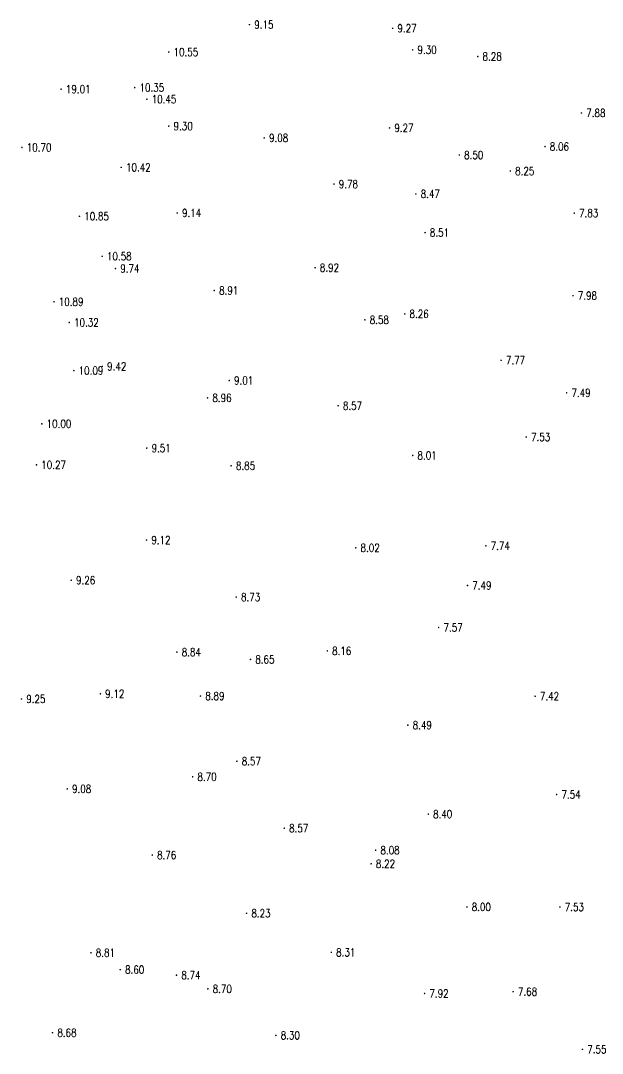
# Model space of a CAD drawing. Extents: x 476861 to 479475, y 2367369 to 2370541.
# Drawn here: x 478315 to 478387.7, y 2368228 to 2368357 of the extents above; entities that cross this region are included whole.
import ezdxf
from ezdxf.enums import TextEntityAlignment as Align

# ---------------------------------------------------------------- set-up
doc = ezdxf.new("R2010")
doc.units = 0
doc.header["$LTSCALE"] = 0.5
doc.layers.get('0').update_dxf_attribs({"linetype": 'CONTINUOUS'})
doc.layers.add('GCD', color=1, linetype='CONTINUOUS')
doc.styles.add('HZ', font='rs.shx', dxfattribs={"width": 0.8, "bigfont": 'hztxt.shx'})

# ---------------------------------------------------------------- blocks, each defined once
blk = doc.blocks.new('GC200')
at = {"linetype": 'Continuous', "const_width": 0.2, "flags": 128}
blk.add_lwpolyline([(-0.1, 0, 1), (0.1, 0, 1)], format="xyb", close=True, dxfattribs=at)

msp = doc.modelspace()

# ---------------------------------------------------------------- block references
at = {"layer": 'GCD', "linetype": 'Continuous'}
ref = msp.add_blockref('GC200', (478343.636, 2368356.493, 9.145), dxfattribs=dict(at, xscale=0.5, yscale=0.5, zscale=0.5))
ref.add_attrib('height', '9.15', dxfattribs={"linetype": 'Continuous', "height": 1, "style": 'HZ', "width": 0.8}).set_placement((478344.236, 2368356.493, 9.145), align=Align.MIDDLE_LEFT)
ref = msp.add_blockref('GC200', (478361.527, 2368356.039, 9.266), dxfattribs=dict(at, xscale=0.5, yscale=0.5, zscale=0.5))
ref.add_attrib('height', '9.27', dxfattribs={"linetype": 'Continuous', "height": 1, "style": 'HZ', "width": 0.8}).set_placement((478362.127, 2368356.039, 9.266), align=Align.MIDDLE_LEFT)
ref = msp.add_blockref('GC200', (478364.036, 2368353.351, 9.302), dxfattribs=dict(at, xscale=0.5, yscale=0.5, zscale=0.5))
ref.add_attrib('height', '9.30', dxfattribs={"linetype": 'Continuous', "height": 1, "style": 'HZ', "width": 0.8}).set_placement((478364.636, 2368353.351, 9.302), align=Align.MIDDLE_LEFT)
ref = msp.add_blockref('GC200', (478333.548, 2368353.071, 10.553), dxfattribs=dict(at, xscale=0.5, yscale=0.5, zscale=0.5))
ref.add_attrib('height', '10.55', dxfattribs={"linetype": 'Continuous', "height": 1, "style": 'HZ', "width": 0.8}).set_placement((478334.148, 2368353.071, 10.553), align=Align.MIDDLE_LEFT)
ref = msp.add_blockref('GC200', (478372.168, 2368352.518, 8.283), dxfattribs=dict(at, xscale=0.5, yscale=0.5, zscale=0.5))
ref.add_attrib('height', '8.28', dxfattribs={"linetype": 'Continuous', "height": 1, "style": 'HZ', "width": 0.8}).set_placement((478372.768, 2368352.518, 8.283), align=Align.MIDDLE_LEFT)
ref = msp.add_blockref('GC200', (478320.097, 2368348.437, 19.011), dxfattribs=dict(at, xscale=0.5, yscale=0.5, zscale=0.5))
ref.add_attrib('height', '19.01', dxfattribs={"linetype": 'Continuous', "height": 1, "style": 'HZ', "width": 0.8}).set_placement((478320.697, 2368348.437, 19.011), align=Align.MIDDLE_LEFT)
ref = msp.add_blockref('GC200', (478329.296, 2368348.634, 10.35), dxfattribs=dict(at, xscale=0.5, yscale=0.5, zscale=0.5))
ref.add_attrib('height', '10.35', dxfattribs={"linetype": 'Continuous', "height": 1, "style": 'HZ', "width": 0.8}).set_placement((478329.896, 2368348.634, 10.35), align=Align.MIDDLE_LEFT)
ref = msp.add_blockref('GC200', (478330.819, 2368347.178, 10.451), dxfattribs=dict(at, xscale=0.5, yscale=0.5, zscale=0.5))
ref.add_attrib('height', '10.45', dxfattribs={"linetype": 'Continuous', "height": 1, "style": 'HZ', "width": 0.8}).set_placement((478331.419, 2368347.178, 10.451), align=Align.MIDDLE_LEFT)
ref = msp.add_blockref('GC200', (478385.128, 2368345.462, 7.877), dxfattribs=dict(at, xscale=0.5, yscale=0.5, zscale=0.5))
ref.add_attrib('height', '7.88', dxfattribs={"linetype": 'Continuous', "height": 1, "style": 'HZ', "width": 0.8}).set_placement((478385.728, 2368345.462, 7.877), align=Align.MIDDLE_LEFT)
ref = msp.add_blockref('GC200', (478333.552, 2368343.819, 9.302), dxfattribs=dict(at, xscale=0.5, yscale=0.5, zscale=0.5))
ref.add_attrib('height', '9.30', dxfattribs={"linetype": 'Continuous', "height": 1, "style": 'HZ', "width": 0.8}).set_placement((478334.152, 2368343.819, 9.302), align=Align.MIDDLE_LEFT)
ref = msp.add_blockref('GC200', (478361.144, 2368343.592, 9.273), dxfattribs=dict(at, xscale=0.5, yscale=0.5, zscale=0.5))
ref.add_attrib('height', '9.27', dxfattribs={"linetype": 'Continuous', "height": 1, "style": 'HZ', "width": 0.8}).set_placement((478361.744, 2368343.592, 9.273), align=Align.MIDDLE_LEFT)
ref = msp.add_blockref('GC200', (478345.481, 2368342.344, 9.081), dxfattribs=dict(at, xscale=0.5, yscale=0.5, zscale=0.5))
ref.add_attrib('height', '9.08', dxfattribs={"linetype": 'Continuous', "height": 1, "style": 'HZ', "width": 0.8}).set_placement((478346.081, 2368342.344, 9.081), align=Align.MIDDLE_LEFT)
ref = msp.add_blockref('GC200', (478315.204, 2368341.154, 10.695), dxfattribs=dict(at, xscale=0.5, yscale=0.5, zscale=0.5))
ref.add_attrib('height', '10.70', dxfattribs={"linetype": 'Continuous', "height": 1, "style": 'HZ', "width": 0.8}).set_placement((478315.804, 2368341.154, 10.695), align=Align.MIDDLE_LEFT)
ref = msp.add_blockref('GC200', (478369.864, 2368340.208, 8.5), dxfattribs=dict(at, xscale=0.5, yscale=0.5, zscale=0.5))
ref.add_attrib('height', '8.50', dxfattribs={"linetype": 'Continuous', "height": 1, "style": 'HZ', "width": 0.8}).set_placement((478370.464, 2368340.208, 8.5), align=Align.MIDDLE_LEFT)
ref = msp.add_blockref('GC200', (478380.575, 2368341.265, 8.057), dxfattribs=dict(at, xscale=0.5, yscale=0.5, zscale=0.5))
ref.add_attrib('height', '8.06', dxfattribs={"linetype": 'Continuous', "height": 1, "style": 'HZ', "width": 0.8}).set_placement((478381.175, 2368341.265, 8.057), align=Align.MIDDLE_LEFT)
ref = msp.add_blockref('GC200', (478327.609, 2368338.671, 10.418), dxfattribs=dict(at, xscale=0.5, yscale=0.5, zscale=0.5))
ref.add_attrib('height', '10.42', dxfattribs={"linetype": 'Continuous', "height": 1, "style": 'HZ', "width": 0.8}).set_placement((478328.209, 2368338.671, 10.418), align=Align.MIDDLE_LEFT)
ref = msp.add_blockref('GC200', (478376.241, 2368338.209, 8.25), dxfattribs=dict(at, xscale=0.5, yscale=0.5, zscale=0.5))
ref.add_attrib('height', '8.25', dxfattribs={"linetype": 'Continuous', "height": 1, "style": 'HZ', "width": 0.8}).set_placement((478376.841, 2368338.209, 8.25), align=Align.MIDDLE_LEFT)
ref = msp.add_blockref('GC200', (478354.205, 2368336.583, 9.784), dxfattribs=dict(at, xscale=0.5, yscale=0.5, zscale=0.5))
ref.add_attrib('height', '9.78', dxfattribs={"linetype": 'Continuous', "height": 1, "style": 'HZ', "width": 0.8}).set_placement((478354.805, 2368336.583, 9.784), align=Align.MIDDLE_LEFT)
ref = msp.add_blockref('GC200', (478364.43, 2368335.344, 8.47), dxfattribs=dict(at, xscale=0.5, yscale=0.5, zscale=0.5))
ref.add_attrib('height', '8.47', dxfattribs={"linetype": 'Continuous', "height": 1, "style": 'HZ', "width": 0.8}).set_placement((478365.03, 2368335.344, 8.47), align=Align.MIDDLE_LEFT)
ref = msp.add_blockref('GC200', (478322.385, 2368332.558, 10.854), dxfattribs=dict(at, xscale=0.5, yscale=0.5, zscale=0.5))
ref.add_attrib('height', '10.85', dxfattribs={"linetype": 'Continuous', "height": 1, "style": 'HZ', "width": 0.8}).set_placement((478322.985, 2368332.558, 10.854), align=Align.MIDDLE_LEFT)
ref = msp.add_blockref('GC200', (478334.612, 2368332.971, 9.141), dxfattribs=dict(at, xscale=0.5, yscale=0.5, zscale=0.5))
ref.add_attrib('height', '9.14', dxfattribs={"linetype": 'Continuous', "height": 1, "style": 'HZ', "width": 0.8}).set_placement((478335.212, 2368332.971, 9.141), align=Align.MIDDLE_LEFT)
ref = msp.add_blockref('GC200', (478384.229, 2368332.958, 7.828), dxfattribs=dict(at, xscale=0.5, yscale=0.5, zscale=0.5))
ref.add_attrib('height', '7.83', dxfattribs={"linetype": 'Continuous', "height": 1, "style": 'HZ', "width": 0.8}).set_placement((478384.829, 2368332.958, 7.828), align=Align.MIDDLE_LEFT)
ref = msp.add_blockref('GC200', (478365.582, 2368330.52, 8.511), dxfattribs=dict(at, xscale=0.5, yscale=0.5, zscale=0.5))
ref.add_attrib('height', '8.51', dxfattribs={"linetype": 'Continuous', "height": 1, "style": 'HZ', "width": 0.8}).set_placement((478366.182, 2368330.52, 8.511), align=Align.MIDDLE_LEFT)
ref = msp.add_blockref('GC200', (478325.229, 2368327.563, 10.584), dxfattribs=dict(at, xscale=0.5, yscale=0.5, zscale=0.5))
ref.add_attrib('height', '10.58', dxfattribs={"linetype": 'Continuous', "height": 1, "style": 'HZ', "width": 0.8}).set_placement((478325.829, 2368327.563, 10.584), align=Align.MIDDLE_LEFT)
ref = msp.add_blockref('GC200', (478326.888, 2368326.031, 9.738), dxfattribs=dict(at, xscale=0.5, yscale=0.5, zscale=0.5))
ref.add_attrib('height', '9.74', dxfattribs={"linetype": 'Continuous', "height": 1, "style": 'HZ', "width": 0.8}).set_placement((478327.488, 2368326.031, 9.738), align=Align.MIDDLE_LEFT)
ref = msp.add_blockref('GC200', (478351.836, 2368326.136, 8.92), dxfattribs=dict(at, xscale=0.5, yscale=0.5, zscale=0.5))
ref.add_attrib('height', '8.92', dxfattribs={"linetype": 'Continuous', "height": 1, "style": 'HZ', "width": 0.8}).set_placement((478352.436, 2368326.136, 8.92), align=Align.MIDDLE_LEFT)
ref = msp.add_blockref('GC200', (478339.236, 2368323.288, 8.908), dxfattribs=dict(at, xscale=0.5, yscale=0.5, zscale=0.5))
ref.add_attrib('height', '8.91', dxfattribs={"linetype": 'Continuous', "height": 1, "style": 'HZ', "width": 0.8}).set_placement((478339.836, 2368323.288, 8.908), align=Align.MIDDLE_LEFT)
ref = msp.add_blockref('GC200', (478384.072, 2368322.645, 7.981), dxfattribs=dict(at, xscale=0.5, yscale=0.5, zscale=0.5))
ref.add_attrib('height', '7.98', dxfattribs={"linetype": 'Continuous', "height": 1, "style": 'HZ', "width": 0.8}).set_placement((478384.672, 2368322.645, 7.981), align=Align.MIDDLE_LEFT)
ref = msp.add_blockref('GC200', (478319.206, 2368321.883, 10.888), dxfattribs=dict(at, xscale=0.5, yscale=0.5, zscale=0.5))
ref.add_attrib('height', '10.89', dxfattribs={"linetype": 'Continuous', "height": 1, "style": 'HZ', "width": 0.8}).set_placement((478319.806, 2368321.883, 10.888), align=Align.MIDDLE_LEFT)
ref = msp.add_blockref('GC200', (478358.065, 2368319.625, 8.575), dxfattribs=dict(at, xscale=0.5, yscale=0.5, zscale=0.5))
ref.add_attrib('height', '8.58', dxfattribs={"linetype": 'Continuous', "height": 1, "style": 'HZ', "width": 0.8}).set_placement((478358.665, 2368319.625, 8.575), align=Align.MIDDLE_LEFT)
ref = msp.add_blockref('GC200', (478363.043, 2368320.363, 8.257), dxfattribs=dict(at, xscale=0.5, yscale=0.5, zscale=0.5))
ref.add_attrib('height', '8.26', dxfattribs={"linetype": 'Continuous', "height": 1, "style": 'HZ', "width": 0.8}).set_placement((478363.643, 2368320.363, 8.257), align=Align.MIDDLE_LEFT)
ref = msp.add_blockref('GC200', (478321.115, 2368319.294, 10.317), dxfattribs=dict(at, xscale=0.5, yscale=0.5, zscale=0.5))
ref.add_attrib('height', '10.32', dxfattribs={"linetype": 'Continuous', "height": 1, "style": 'HZ', "width": 0.8}).set_placement((478321.715, 2368319.294, 10.317), align=Align.MIDDLE_LEFT)
ref = msp.add_blockref('GC200', (478375.085, 2368314.57, 7.772), dxfattribs=dict(at, xscale=0.5, yscale=0.5, zscale=0.5))
ref.add_attrib('height', '7.77', dxfattribs={"linetype": 'Continuous', "height": 1, "style": 'HZ', "width": 0.8}).set_placement((478375.685, 2368314.57, 7.772), align=Align.MIDDLE_LEFT)
ref = msp.add_blockref('GC200', (478321.689, 2368313.283, 10.089), dxfattribs=dict(at, xscale=0.5, yscale=0.5, zscale=0.5))
ref.add_attrib('height', '10.09', dxfattribs={"linetype": 'Continuous', "height": 1, "style": 'HZ', "width": 0.8}).set_placement((478322.289, 2368313.283, 10.089), align=Align.MIDDLE_LEFT)
ref = msp.add_blockref('GC200', (478325.255, 2368313.813, 9.416), dxfattribs=dict(at, xscale=0.5, yscale=0.5, zscale=0.5))
ref.add_attrib('height', '9.42', dxfattribs={"linetype": 'Continuous', "height": 1, "style": 'HZ', "width": 0.8}).set_placement((478325.855, 2368313.813, 9.416), align=Align.MIDDLE_LEFT)
ref = msp.add_blockref('GC200', (478341.111, 2368312.046, 9.008), dxfattribs=dict(at, xscale=0.5, yscale=0.5, zscale=0.5))
ref.add_attrib('height', '9.01', dxfattribs={"linetype": 'Continuous', "height": 1, "style": 'HZ', "width": 0.8}).set_placement((478341.711, 2368312.046, 9.008), align=Align.MIDDLE_LEFT)
ref = msp.add_blockref('GC200', (478338.398, 2368309.877, 8.959), dxfattribs=dict(at, xscale=0.5, yscale=0.5, zscale=0.5))
ref.add_attrib('height', '8.96', dxfattribs={"linetype": 'Continuous', "height": 1, "style": 'HZ', "width": 0.8}).set_placement((478338.998, 2368309.877, 8.959), align=Align.MIDDLE_LEFT)
ref = msp.add_blockref('GC200', (478383.277, 2368310.511, 7.488), dxfattribs=dict(at, xscale=0.5, yscale=0.5, zscale=0.5))
ref.add_attrib('height', '7.49', dxfattribs={"linetype": 'Continuous', "height": 1, "style": 'HZ', "width": 0.8}).set_placement((478383.877, 2368310.511, 7.488), align=Align.MIDDLE_LEFT)
ref = msp.add_blockref('GC200', (478354.717, 2368308.897, 8.573), dxfattribs=dict(at, xscale=0.5, yscale=0.5, zscale=0.5))
ref.add_attrib('height', '8.57', dxfattribs={"linetype": 'Continuous', "height": 1, "style": 'HZ', "width": 0.8}).set_placement((478355.317, 2368308.897, 8.573), align=Align.MIDDLE_LEFT)
ref = msp.add_blockref('GC200', (478317.691, 2368306.642, 10), dxfattribs=dict(at, xscale=0.5, yscale=0.5, zscale=0.5))
ref.add_attrib('height', '10.00', dxfattribs={"linetype": 'Continuous', "height": 1, "style": 'HZ', "width": 0.8}).set_placement((478318.291, 2368306.642, 10), align=Align.MIDDLE_LEFT)
ref = msp.add_blockref('GC200', (478378.228, 2368304.986, 7.525), dxfattribs=dict(at, xscale=0.5, yscale=0.5, zscale=0.5))
ref.add_attrib('height', '7.53', dxfattribs={"linetype": 'Continuous', "height": 1, "style": 'HZ', "width": 0.8}).set_placement((478378.828, 2368304.986, 7.525), align=Align.MIDDLE_LEFT)
ref = msp.add_blockref('GC200', (478330.806, 2368303.603, 9.514), dxfattribs=dict(at, xscale=0.5, yscale=0.5, zscale=0.5))
ref.add_attrib('height', '9.51', dxfattribs={"linetype": 'Continuous', "height": 1, "style": 'HZ', "width": 0.8}).set_placement((478331.406, 2368303.603, 9.514), align=Align.MIDDLE_LEFT)
ref = msp.add_blockref('GC200', (478317.023, 2368301.514, 10.274), dxfattribs=dict(at, xscale=0.5, yscale=0.5, zscale=0.5))
ref.add_attrib('height', '10.27', dxfattribs={"linetype": 'Continuous', "height": 1, "style": 'HZ', "width": 0.8}).set_placement((478317.623, 2368301.514, 10.274), align=Align.MIDDLE_LEFT)
ref = msp.add_blockref('GC200', (478364.037, 2368302.685, 8.014), dxfattribs=dict(at, xscale=0.5, yscale=0.5, zscale=0.5))
ref.add_attrib('height', '8.01', dxfattribs={"linetype": 'Continuous', "height": 1, "style": 'HZ', "width": 0.8}).set_placement((478364.637, 2368302.685, 8.014), align=Align.MIDDLE_LEFT)
ref = msp.add_blockref('GC200', (478341.345, 2368301.4, 8.848), dxfattribs=dict(at, xscale=0.5, yscale=0.5, zscale=0.5))
ref.add_attrib('height', '8.85', dxfattribs={"linetype": 'Continuous', "height": 1, "style": 'HZ', "width": 0.8}).set_placement((478341.945, 2368301.4, 8.848), align=Align.MIDDLE_LEFT)
ref = msp.add_blockref('GC200', (478330.778, 2368292.121, 9.124), dxfattribs=dict(at, xscale=0.5, yscale=0.5, zscale=0.5))
ref.add_attrib('height', '9.12', dxfattribs={"linetype": 'Continuous', "height": 1, "style": 'HZ', "width": 0.8}).set_placement((478331.378, 2368292.121, 9.124), align=Align.MIDDLE_LEFT)
ref = msp.add_blockref('GC200', (478373.186, 2368291.4, 7.744), dxfattribs=dict(at, xscale=0.5, yscale=0.5, zscale=0.5))
ref.add_attrib('height', '7.74', dxfattribs={"linetype": 'Continuous', "height": 1, "style": 'HZ', "width": 0.8}).set_placement((478373.786, 2368291.4, 7.744), align=Align.MIDDLE_LEFT)
ref = msp.add_blockref('GC200', (478356.921, 2368291.149, 8.015), dxfattribs=dict(at, xscale=0.5, yscale=0.5, zscale=0.5))
ref.add_attrib('height', '8.02', dxfattribs={"linetype": 'Continuous', "height": 1, "style": 'HZ', "width": 0.8}).set_placement((478357.521, 2368291.149, 8.015), align=Align.MIDDLE_LEFT)
ref = msp.add_blockref('GC200', (478321.361, 2368287.096, 9.264), dxfattribs=dict(at, xscale=0.5, yscale=0.5, zscale=0.5))
ref.add_attrib('height', '9.26', dxfattribs={"linetype": 'Continuous', "height": 1, "style": 'HZ', "width": 0.8}).set_placement((478321.961, 2368287.096, 9.264), align=Align.MIDDLE_LEFT)
ref = msp.add_blockref('GC200', (478370.881, 2368286.444, 7.491), dxfattribs=dict(at, xscale=0.5, yscale=0.5, zscale=0.5))
ref.add_attrib('height', '7.49', dxfattribs={"linetype": 'Continuous', "height": 1, "style": 'HZ', "width": 0.8}).set_placement((478371.481, 2368286.444, 7.491), align=Align.MIDDLE_LEFT)
ref = msp.add_blockref('GC200', (478341.979, 2368284.996, 8.725), dxfattribs=dict(at, xscale=0.5, yscale=0.5, zscale=0.5))
ref.add_attrib('height', '8.73', dxfattribs={"linetype": 'Continuous', "height": 1, "style": 'HZ', "width": 0.8}).set_placement((478342.579, 2368284.996, 8.725), align=Align.MIDDLE_LEFT)
ref = msp.add_blockref('GC200', (478367.284, 2368281.197, 7.57), dxfattribs=dict(at, xscale=0.5, yscale=0.5, zscale=0.5))
ref.add_attrib('height', '7.57', dxfattribs={"linetype": 'Continuous', "height": 1, "style": 'HZ', "width": 0.8}).set_placement((478367.884, 2368281.197, 7.57), align=Align.MIDDLE_LEFT)
ref = msp.add_blockref('GC200', (478334.57, 2368278.123, 8.839), dxfattribs=dict(at, xscale=0.5, yscale=0.5, zscale=0.5))
ref.add_attrib('height', '8.84', dxfattribs={"linetype": 'Continuous', "height": 1, "style": 'HZ', "width": 0.8}).set_placement((478335.17, 2368278.123, 8.839), align=Align.MIDDLE_LEFT)
ref = msp.add_blockref('GC200', (478343.768, 2368277.209, 8.65), dxfattribs=dict(at, xscale=0.5, yscale=0.5, zscale=0.5))
ref.add_attrib('height', '8.65', dxfattribs={"linetype": 'Continuous', "height": 1, "style": 'HZ', "width": 0.8}).set_placement((478344.368, 2368277.209, 8.65), align=Align.MIDDLE_LEFT)
ref = msp.add_blockref('GC200', (478353.365, 2368278.285, 8.162), dxfattribs=dict(at, xscale=0.5, yscale=0.5, zscale=0.5))
ref.add_attrib('height', '8.16', dxfattribs={"linetype": 'Continuous', "height": 1, "style": 'HZ', "width": 0.8}).set_placement((478353.965, 2368278.285, 8.162), align=Align.MIDDLE_LEFT)
ref = msp.add_blockref('GC200', (478315.141, 2368272.272, 9.249), dxfattribs=dict(at, xscale=0.5, yscale=0.5, zscale=0.5))
ref.add_attrib('height', '9.25', dxfattribs={"linetype": 'Continuous', "height": 1, "style": 'HZ', "width": 0.8}).set_placement((478315.741, 2368272.272, 9.249), align=Align.MIDDLE_LEFT)
ref = msp.add_blockref('GC200', (478325.005, 2368272.915, 9.117), dxfattribs=dict(at, xscale=0.5, yscale=0.5, zscale=0.5))
ref.add_attrib('height', '9.12', dxfattribs={"linetype": 'Continuous', "height": 1, "style": 'HZ', "width": 0.8}).set_placement((478325.605, 2368272.915, 9.117), align=Align.MIDDLE_LEFT)
ref = msp.add_blockref('GC200', (478337.515, 2368272.637, 8.885), dxfattribs=dict(at, xscale=0.5, yscale=0.5, zscale=0.5))
ref.add_attrib('height', '8.89', dxfattribs={"linetype": 'Continuous', "height": 1, "style": 'HZ', "width": 0.8}).set_placement((478338.115, 2368272.637, 8.885), align=Align.MIDDLE_LEFT)
ref = msp.add_blockref('GC200', (478379.33, 2368272.611, 7.419), dxfattribs=dict(at, xscale=0.5, yscale=0.5, zscale=0.5))
ref.add_attrib('height', '7.42', dxfattribs={"linetype": 'Continuous', "height": 1, "style": 'HZ', "width": 0.8}).set_placement((478379.93, 2368272.611, 7.419), align=Align.MIDDLE_LEFT)
ref = msp.add_blockref('GC200', (478363.43, 2368269.006, 8.492), dxfattribs=dict(at, xscale=0.5, yscale=0.5, zscale=0.5))
ref.add_attrib('height', '8.49', dxfattribs={"linetype": 'Continuous', "height": 1, "style": 'HZ', "width": 0.8}).set_placement((478364.03, 2368269.006, 8.492), align=Align.MIDDLE_LEFT)
ref = msp.add_blockref('GC200', (478342.068, 2368264.496, 8.568), dxfattribs=dict(at, xscale=0.5, yscale=0.5, zscale=0.5))
ref.add_attrib('height', '8.57', dxfattribs={"linetype": 'Continuous', "height": 1, "style": 'HZ', "width": 0.8}).set_placement((478342.668, 2368264.496, 8.568), align=Align.MIDDLE_LEFT)
ref = msp.add_blockref('GC200', (478336.542, 2368262.555, 8.702), dxfattribs=dict(at, xscale=0.5, yscale=0.5, zscale=0.5))
ref.add_attrib('height', '8.70', dxfattribs={"linetype": 'Continuous', "height": 1, "style": 'HZ', "width": 0.8}).set_placement((478337.142, 2368262.555, 8.702), align=Align.MIDDLE_LEFT)
ref = msp.add_blockref('GC200', (478320.865, 2368261.042, 9.084), dxfattribs=dict(at, xscale=0.5, yscale=0.5, zscale=0.5))
ref.add_attrib('height', '9.08', dxfattribs={"linetype": 'Continuous', "height": 1, "style": 'HZ', "width": 0.8}).set_placement((478321.465, 2368261.042, 9.084), align=Align.MIDDLE_LEFT)
ref = msp.add_blockref('GC200', (478382.023, 2368260.331, 7.535), dxfattribs=dict(at, xscale=0.5, yscale=0.5, zscale=0.5))
ref.add_attrib('height', '7.54', dxfattribs={"linetype": 'Continuous', "height": 1, "style": 'HZ', "width": 0.8}).set_placement((478382.623, 2368260.331, 7.535), align=Align.MIDDLE_LEFT)
ref = msp.add_blockref('GC200', (478365.987, 2368257.89, 8.395), dxfattribs=dict(at, xscale=0.5, yscale=0.5, zscale=0.5))
ref.add_attrib('height', '8.40', dxfattribs={"linetype": 'Continuous', "height": 1, "style": 'HZ', "width": 0.8}).set_placement((478366.587, 2368257.89, 8.395), align=Align.MIDDLE_LEFT)
ref = msp.add_blockref('GC200', (478347.988, 2368256.124, 8.568), dxfattribs=dict(at, xscale=0.5, yscale=0.5, zscale=0.5))
ref.add_attrib('height', '8.57', dxfattribs={"linetype": 'Continuous', "height": 1, "style": 'HZ', "width": 0.8}).set_placement((478348.588, 2368256.124, 8.568), align=Align.MIDDLE_LEFT)
ref = msp.add_blockref('GC200', (478331.491, 2368252.777, 8.759), dxfattribs=dict(at, xscale=0.5, yscale=0.5, zscale=0.5))
ref.add_attrib('height', '8.76', dxfattribs={"linetype": 'Continuous', "height": 1, "style": 'HZ', "width": 0.8}).set_placement((478332.091, 2368252.777, 8.759), align=Align.MIDDLE_LEFT)
ref = msp.add_blockref('GC200', (478359.407, 2368253.377, 8.083), dxfattribs=dict(at, xscale=0.5, yscale=0.5, zscale=0.5))
ref.add_attrib('height', '8.08', dxfattribs={"linetype": 'Continuous', "height": 1, "style": 'HZ', "width": 0.8}).set_placement((478360.007, 2368253.377, 8.083), align=Align.MIDDLE_LEFT)
ref = msp.add_blockref('GC200', (478358.838, 2368251.686, 8.221), dxfattribs=dict(at, xscale=0.5, yscale=0.5, zscale=0.5))
ref.add_attrib('height', '8.22', dxfattribs={"linetype": 'Continuous', "height": 1, "style": 'HZ', "width": 0.8}).set_placement((478359.438, 2368251.686, 8.221), align=Align.MIDDLE_LEFT)
ref = msp.add_blockref('GC200', (478370.809, 2368246.289, 8.002), dxfattribs=dict(at, xscale=0.5, yscale=0.5, zscale=0.5))
ref.add_attrib('height', '8.00', dxfattribs={"linetype": 'Continuous', "height": 1, "style": 'HZ', "width": 0.8}).set_placement((478371.409, 2368246.289, 8.002), align=Align.MIDDLE_LEFT)
ref = msp.add_blockref('GC200', (478382.436, 2368246.284, 7.532), dxfattribs=dict(at, xscale=0.5, yscale=0.5, zscale=0.5))
ref.add_attrib('height', '7.53', dxfattribs={"linetype": 'Continuous', "height": 1, "style": 'HZ', "width": 0.8}).set_placement((478383.036, 2368246.284, 7.532), align=Align.MIDDLE_LEFT)
ref = msp.add_blockref('GC200', (478343.276, 2368245.506, 8.233), dxfattribs=dict(at, xscale=0.5, yscale=0.5, zscale=0.5))
ref.add_attrib('height', '8.23', dxfattribs={"linetype": 'Continuous', "height": 1, "style": 'HZ', "width": 0.8}).set_placement((478343.876, 2368245.506, 8.233), align=Align.MIDDLE_LEFT)
ref = msp.add_blockref('GC200', (478323.828, 2368240.575, 8.813), dxfattribs=dict(at, xscale=0.5, yscale=0.5, zscale=0.5))
ref.add_attrib('height', '8.81', dxfattribs={"linetype": 'Continuous', "height": 1, "style": 'HZ', "width": 0.8}).set_placement((478324.428, 2368240.575, 8.813), align=Align.MIDDLE_LEFT)
ref = msp.add_blockref('GC200', (478353.867, 2368240.624, 8.307), dxfattribs=dict(at, xscale=0.5, yscale=0.5, zscale=0.5))
ref.add_attrib('height', '8.31', dxfattribs={"linetype": 'Continuous', "height": 1, "style": 'HZ', "width": 0.8}).set_placement((478354.467, 2368240.624, 8.307), align=Align.MIDDLE_LEFT)
ref = msp.add_blockref('GC200', (478327.491, 2368238.463, 8.598), dxfattribs=dict(at, xscale=0.5, yscale=0.5, zscale=0.5))
ref.add_attrib('height', '8.60', dxfattribs={"linetype": 'Continuous', "height": 1, "style": 'HZ', "width": 0.8}).set_placement((478328.091, 2368238.463, 8.598), align=Align.MIDDLE_LEFT)
ref = msp.add_blockref('GC200', (478334.52, 2368237.77, 8.742), dxfattribs=dict(at, xscale=0.5, yscale=0.5, zscale=0.5))
ref.add_attrib('height', '8.74', dxfattribs={"linetype": 'Continuous', "height": 1, "style": 'HZ', "width": 0.8}).set_placement((478335.12, 2368237.77, 8.742), align=Align.MIDDLE_LEFT)
ref = msp.add_blockref('GC200', (478338.438, 2368236.061, 8.701), dxfattribs=dict(at, xscale=0.5, yscale=0.5, zscale=0.5))
ref.add_attrib('height', '8.70', dxfattribs={"linetype": 'Continuous', "height": 1, "style": 'HZ', "width": 0.8}).set_placement((478339.038, 2368236.061, 8.701), align=Align.MIDDLE_LEFT)
ref = msp.add_blockref('GC200', (478365.524, 2368235.492, 7.921), dxfattribs=dict(at, xscale=0.5, yscale=0.5, zscale=0.5))
ref.add_attrib('height', '7.92', dxfattribs={"linetype": 'Continuous', "height": 1, "style": 'HZ', "width": 0.8}).set_placement((478366.124, 2368235.492, 7.921), align=Align.MIDDLE_LEFT)
ref = msp.add_blockref('GC200', (478376.586, 2368235.712, 7.682), dxfattribs=dict(at, xscale=0.5, yscale=0.5, zscale=0.5))
ref.add_attrib('height', '7.68', dxfattribs={"linetype": 'Continuous', "height": 1, "style": 'HZ', "width": 0.8}).set_placement((478377.186, 2368235.712, 7.682), align=Align.MIDDLE_LEFT)
ref = msp.add_blockref('GC200', (478319.029, 2368230.586, 8.68), dxfattribs=dict(at, xscale=0.5, yscale=0.5, zscale=0.5))
ref.add_attrib('height', '8.68', dxfattribs={"linetype": 'Continuous', "height": 1, "style": 'HZ', "width": 0.8}).set_placement((478319.629, 2368230.586, 8.68), align=Align.MIDDLE_LEFT)
ref = msp.add_blockref('GC200', (478346.941, 2368230.255, 8.298), dxfattribs=dict(at, xscale=0.5, yscale=0.5, zscale=0.5))
ref.add_attrib('height', '8.30', dxfattribs={"linetype": 'Continuous', "height": 1, "style": 'HZ', "width": 0.8}).set_placement((478347.541, 2368230.255, 8.298), align=Align.MIDDLE_LEFT)
ref = msp.add_blockref('GC200', (478385.252, 2368228.51, 7.553), dxfattribs=dict(at, xscale=0.5, yscale=0.5, zscale=0.5))
ref.add_attrib('height', '7.55', dxfattribs={"linetype": 'Continuous', "height": 1, "style": 'HZ', "width": 0.8}).set_placement((478385.852, 2368228.51, 7.553), align=Align.MIDDLE_LEFT)

doc.saveas('drawing.dxf')
